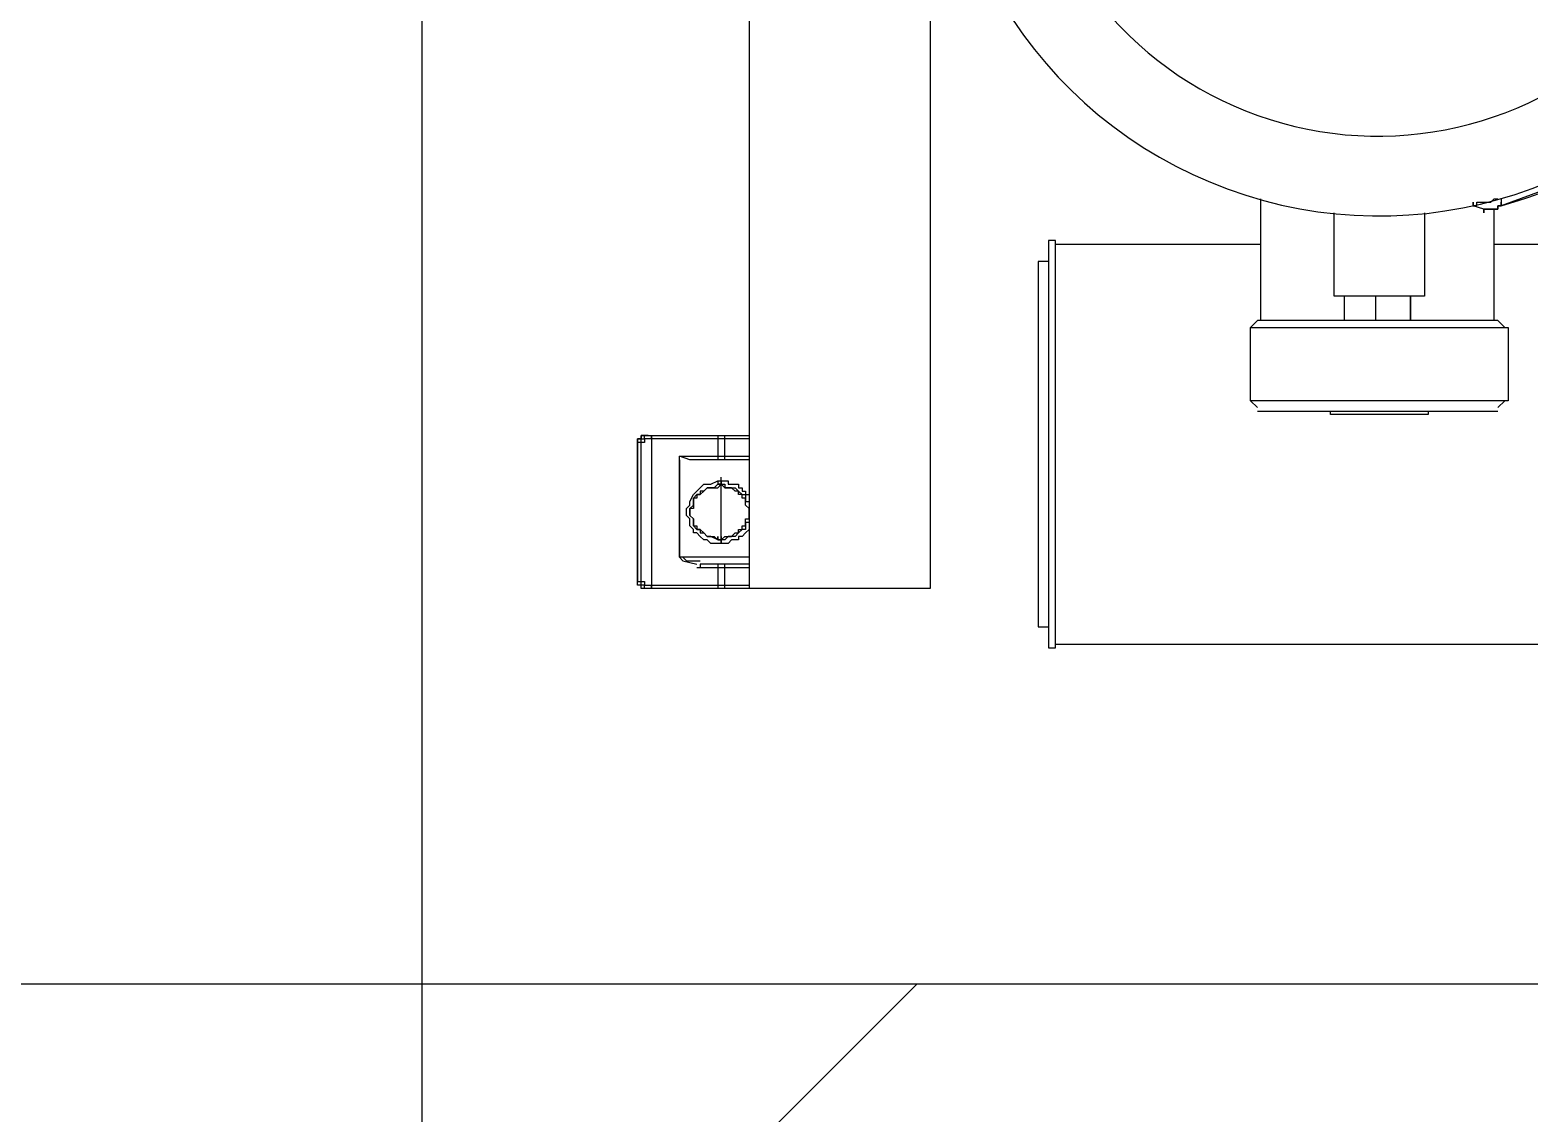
# Model space of a CAD drawing. Header units: millimetres. Extents: x -300 to 383236, y -195106 to -144646.
# Drawn here: x 7896.7 to 8265.1, y -175733.9 to -175467.6 of the extents above; entities that cross this region are included whole.
import ezdxf

# ---------------------------------------------------------------- set-up
doc = ezdxf.new("R2010")
doc.units = ezdxf.units.MM
doc.header["$LTSCALE"] = 60
doc.linetypes.add('CENTER', pattern=[2, 1.25, -0.25, 0.25, -0.25])
doc.linetypes.add('PDF_IMPORT', pattern=[1, 0.8, -0.2])
doc.layers.add('1CEN', color=20, linetype='CENTER')
doc.layers.add('PDF3_형상', color=7, linetype='Continuous')

# ---------------------------------------------------------------- blocks, each defined once
blk = doc.blocks.new('A$C688d464c')
at = {"layer": 'PDF3_형상', "color": 253, "lineweight": 25}
for points in [[(3080.42, -1711.12), (3080.42, -1902.8)], [(3124.92, -1750.48), (3124.92, -1902.8), (3055.61, -1902.8), (3053.89, -1902.8), (3053.89, -1901.94), (3053.03, -1901.94), (3053.03, -1901.1), (3053.03, -1866.86), (3053.03, -1866.01)], [(3206.22, -1836.91), (3206.22, -1806.96)], [(3260.99, -1809.52), (3258.41, -1808.68), (3259.27, -1808.68), (3259.27, -1807.82), (3262.69, -1807.82), (3263.55, -1806.96), (3264.41, -1806.96)], [(3246.43, -1810.38), (3246.43, -1830.92), (3224.18, -1830.92), (3224.18, -1810.38)], [(3263.55, -1836.91), (3263.55, -1809.52)], [(3155.72, -1818.09), (3206.22, -1818.09)], [(3263.55, -1818.09), (3341.43, -1818.09), (3341.43, -1819.8)], [(3154.01, -1822.36), (3151.45, -1822.36), (3151.45, -1912.21), (3154.01, -1912.21)], [(3226.75, -1836.91), (3226.75, -1830.92)], [(3234.46, -1836.91), (3234.46, -1830.92)], [(3243.01, -1836.91), (3243.01, -1830.92), (3243.01, -1836.91)], [(3266.12, -1838.62), (3264.41, -1836.91), (3205.36, -1836.91), (3203.64, -1838.62), (3266.97, -1838.62), (3266.97, -1856.6), (3203.64, -1856.6), (3205.36, -1858.3)], [(3203.64, -1856.6), (3203.64, -1838.62)], [(3264.41, -1858.3), (3266.12, -1856.6)], [(3205.36, -1859.16), (3264.41, -1859.16)], [(3247.29, -1859.16), (3247.29, -1860.02), (3223.32, -1860.02), (3223.32, -1859.16)], [(3055.61, -1865.15), (3053.89, -1865.15), (3053.89, -1866.01), (3053.03, -1866.01), (3053.03, -1866.86), (3053.03, -1866.01), (3053.89, -1866.01), (3053.89, -1865.15), (3055.61, -1865.15), (3080.42, -1865.15)], [(3055.61, -1902.8), (3053.89, -1902.8), (3053.89, -1901.94), (3053.03, -1901.94), (3053.03, -1901.1), (3053.89, -1901.1), (3053.89, -1866.86), (3053.03, -1866.86), (3053.03, -1901.1), (3053.03, -1900.24)], [(3053.89, -1866.86), (3053.89, -1866.01), (3054.75, -1866.01), (3054.75, -1865.15), (3056.47, -1865.15)], [(3080.42, -1866.01), (3055.61, -1866.01), (3054.75, -1866.01), (3054.75, -1866.86), (3053.89, -1866.86), (3053.89, -1866.01)], [(3056.47, -1866.01), (3056.47, -1865.15), (3056.47, -1866.01), (3056.47, -1901.94), (3056.47, -1902.8), (3056.47, -1901.94)], [(3072.71, -1865.15), (3072.71, -1866.01), (3072.71, -1870.28), (3072.71, -1871.14)], [(3074.43, -1871.14), (3074.43, -1870.28), (3074.43, -1866.01), (3074.43, -1865.15)], [(3080.42, -1871.14), (3065.88, -1871.14), (3063.3, -1870.28), (3080.42, -1870.28)], [(3063.3, -1871.14), (3063.3, -1895.11), (3063.3, -1870.28)], [(3080.42, -1886.54), (3079.56, -1886.54), (3079.56, -1888.26), (3078.72, -1888.26), (3077.86, -1889.12), (3077, -1889.96), (3075.29, -1889.96), (3074.43, -1890.82), (3073.57, -1890.82), (3073.57, -1891.68), (3071.01, -1891.68), (3070.15, -1890.82), (3069.29, -1890.82), (3068.44, -1889.96), (3067.58, -1889.12), (3066.73, -1889.12), (3066.73, -1888.26), (3065.88, -1887.4), (3065.88, -1885.68), (3065.02, -1884.83), (3065.02, -1883.12), (3065.88, -1882.27), (3065.88, -1881.41), (3066.73, -1879.69), (3067.58, -1878.85), (3068.44, -1877.99), (3069.29, -1877.13), (3071.01, -1877.13), (3072.71, -1876.27), (3073.57, -1876.27), (3075.29, -1876.27), (3075.29, -1877.13), (3077.86, -1877.13), (3077.86, -1877.99), (3078.72, -1877.99), (3078.72, -1878.85), (3079.56, -1878.85), (3079.56, -1879.69), (3080.42, -1879.69)], [(3073.57, -1891.68), (3073.57, -1890.82), (3072.71, -1890.82), (3071.01, -1889.96), (3070.15, -1889.96), (3069.29, -1889.12), (3068.44, -1888.26), (3067.58, -1888.26), (3066.73, -1887.4), (3066.73, -1885.68), (3065.88, -1884.83), (3065.88, -1883.12), (3066.73, -1882.27), (3066.73, -1880.55), (3067.58, -1879.69), (3068.44, -1879.69), (3069.29, -1878.85), (3070.15, -1877.99), (3072.71, -1877.99), (3073.57, -1877.13), (3073.57, -1876.27), (3073.57, -1875.42)], [(3072.71, -1876.27), (3072.71, -1877.13), (3073.57, -1877.13), (3073.57, -1876.27), (3073.57, -1877.13), (3074.43, -1877.13), (3074.43, -1877.99), (3077, -1877.99), (3077.86, -1878.85), (3078.72, -1879.69), (3079.56, -1879.69), (3079.56, -1881.41), (3080.42, -1881.41)], [(3080.42, -1888.26), (3079.56, -1889.12), (3078.72, -1889.96), (3077.86, -1889.96), (3077.86, -1890.82), (3076.14, -1890.82), (3075.29, -1891.68), (3073.57, -1891.68), (3073.57, -1890.82), (3073.57, -1889.96), (3073.57, -1890.82), (3072.71, -1890.82)], [(3080.42, -1895.11), (3063.3, -1895.11), (3064.16, -1895.96), (3067.58, -1896.81)], [(3064.16, -1895.11), (3065.02, -1895.96), (3068.44, -1895.96)], [(3080.42, -1896.81), (3068.44, -1896.81), (3068.44, -1897.67)], [(3072.71, -1896.81), (3072.71, -1897.67), (3072.71, -1901.94), (3072.71, -1902.8)], [(3074.43, -1902.8), (3074.43, -1901.94), (3074.43, -1897.67), (3074.43, -1896.81)], [(3080.42, -1897.67), (3067.58, -1897.67)], [(3056.47, -1902.8), (3054.75, -1902.8), (3054.75, -1901.94), (3053.89, -1901.94), (3053.89, -1901.1), (3054.75, -1901.1), (3054.75, -1901.94), (3055.61, -1901.94), (3080.42, -1901.94)], [(3155.72, -1916.49), (3341.43, -1916.49)]]:
    blk.add_lwpolyline(points, dxfattribs=at)
blk.add_lwpolyline([(3265.26, -1806.96), (3265.26, -1808.68, 0.161342), (3322.59, -1770.17), (3310.62, -1783), (3296.92, -1794.12), (3281.52, -1802.68), (3265.26, -1808.68), (3264.41, -1808.68), (3264.41, -1809.52), (3260.99, -1809.52), (3260.99, -1810.38), (3260.99, -1809.52), (3264.41, -1809.52), (3264.41, -1808.68), (3265.26, -1808.68), (3265.26, -1807.82)], format="xyb", dxfattribs=at)
for points in [[(3258.41, -1807.82), (3258.41, -1808.68)], [(3155.72, -1817.23), (3154.01, -1817.23), (3154.01, -1917.35), (3155.72, -1917.35)], [(3073.57, -1890.82), (3074.43, -1889.96), (3076.14, -1889.96), (3077, -1889.12), (3077.86, -1889.12), (3077.86, -1888.26), (3078.72, -1888.26), (3078.72, -1887.4), (3079.56, -1887.4), (3079.56, -1885.68), (3080.42, -1885.68), (3080.42, -1883.12), (3079.56, -1882.27), (3079.56, -1880.55), (3078.72, -1880.55), (3078.72, -1879.69), (3077.86, -1879.69), (3077.86, -1878.85), (3077, -1878.85), (3076.14, -1877.99), (3074.43, -1877.99), (3073.57, -1877.13), (3072.71, -1877.13), (3071.87, -1877.99), (3070.15, -1877.99), (3069.29, -1878.85), (3068.44, -1878.85), (3068.44, -1879.69), (3067.58, -1879.69), (3067.58, -1880.55), (3066.73, -1880.55), (3066.73, -1883.12), (3065.88, -1883.12), (3065.88, -1884.83), (3066.73, -1885.68), (3066.73, -1887.4), (3067.58, -1887.4), (3067.58, -1888.26), (3068.44, -1888.26), (3068.44, -1889.12), (3069.29, -1889.12), (3070.15, -1889.96), (3071.87, -1889.96), (3072.71, -1890.82)], [(3072.71, -1889.96), (3072.71, -1890.82)]]:
    blk.add_lwpolyline(points, close=True, dxfattribs=at)
at = {"layer": 'PDF3_형상', "color": 253, "linetype": 'PDF_IMPORT', "lineweight": 25}
blk.add_lwpolyline([(3073.57, -1889.96), (3073.57, -1877.13)], dxfattribs=at)
at = {"layer": 'PDF3_형상', "color": 253, "lineweight": 25}
for centre, radius, start, end in [((3235.26, -1703.07), 108.11, 14.954, 321.6395), ((3234.95, -1703.71), 87.86, 122.7652, 317.278)]:
    blk.add_arc(centre, radius, start, end, dxfattribs=at)
blk = doc.blocks.new('A$C44261593')
h = blk.add_hatch()
h.set_pattern_fill('ANSI31', color=253, scale=100)
h.set_pattern_definition([(45, (0, -50460), (-224.5064, 224.5064), [])])
edge = h.paths.add_edge_path()
edge.add_line((-58347.03, -14256), (-58347.03, -14056))
edge.add_line((-58347.03, -14056), (-57547.03, -14056))
edge.add_line((-57547.03, -14056), (-57547.03, -15056))
edge.add_line((-57547.03, -15056), (-60547.03, -15056))
edge.add_line((-60547.03, -15056), (-60547.03, -31056))
edge.add_line((-60547.03, -31056), (-57647.03, -31056))
edge.add_line((-57647.03, -31056), (-57647.03, -32268))
edge.add_line((-57647.03, -32268), (-43347.03, -32268))
edge.add_line((-43347.03, -32268), (-43347.03, -29256))
edge.add_line((-43347.03, -29256), (-34347.03, -29256))
edge.add_line((-34347.03, -29256), (-34347.03, -14206))
edge.add_line((-34347.03, -14206), (-33547.03, -14206))
edge.add_line((-33547.03, -14206), (-33547.03, -29256))
edge.add_line((-33547.03, -29256), (-30497.03, -29256))
edge.add_line((-30497.03, -29256), (-30497.03, -30056))
edge.add_line((-30497.03, -30056), (-30547.03, -30056))
edge.add_line((-30547.03, -30056), (-30547.03, -34906))
edge.add_line((-30547.03, -34906), (-30569.24, -34906))
edge.add_arc((-31589.72, -35133.69), 1045.58, 12.57767, 76.57873)
edge.add_line((-31347.03, -34116.66), (-31347.03, -30056))
edge.add_line((-31347.03, -30056), (-42547.03, -30056))
edge.add_line((-42547.03, -30056), (-42547.03, -34906))
edge.add_line((-42547.03, -34906), (-43347.03, -34906))
edge.add_line((-43347.03, -34906), (-43347.03, -33068))
edge.add_line((-43347.03, -33068), (-57647.03, -33068))
edge.add_line((-57647.03, -33068), (-57647.03, -34906))
edge.add_line((-57647.03, -34906), (-58447.03, -34906))
edge.add_line((-58447.03, -34906), (-58447.03, -31856))
edge.add_line((-58447.03, -31856), (-66197.03, -31856))
edge.add_line((-66197.03, -31856), (-66197.03, -31056))
edge.add_line((-66197.03, -31056), (-61347.03, -31056))
edge.add_line((-61347.03, -31056), (-61347.03, -14256))
edge.add_line((-61347.03, -14256), (-58347.03, -14256))
at = {"color": 253}
blk.add_line((-66197.03, -31056), (-61347.03, -31056), dxfattribs=at)

msp = doc.modelspace()

# ---------------------------------------------------------------- linework, layer by layer
at = {"layer": '1CEN', "color": 1, "ltscale": 50}
msp.add_line((7992.97, -154202.13), (7992.97, -183702.13), dxfattribs=at)

# ---------------------------------------------------------------- block references
for name, p in [('A$C44261593', (71340, -144646.13)), ('A$C688d464c', (4992.97, -173702.13))]:
    msp.add_blockref(name, p)

doc.saveas('drawing.dxf')
